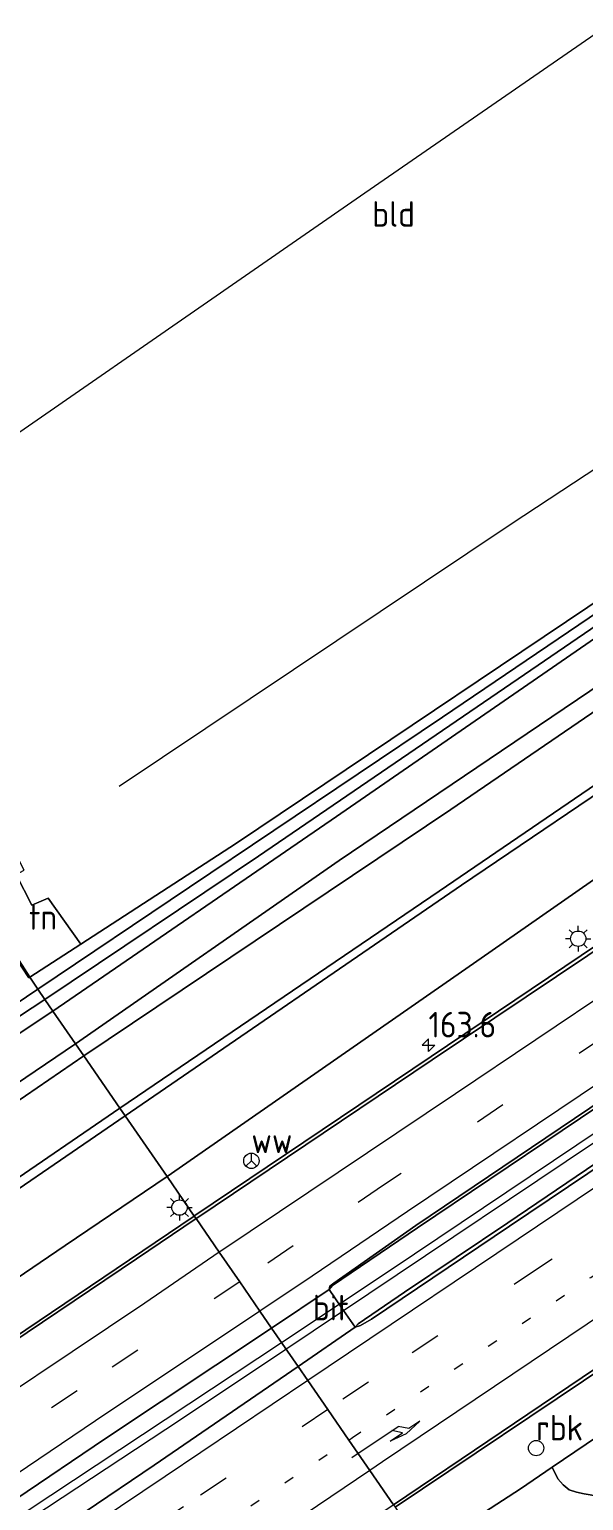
# Model space of a CAD drawing. Extents: x 253736 to 255979, y 477184 to 479215.
# Drawn here: x 254554 to 254608.2, y 477826.7 to 477970.5 of the extents above; entities that cross this region are included whole.
import ezdxf
from ezdxf.enums import TextEntityAlignment as Align

# ---------------------------------------------------------------- set-up
doc = ezdxf.new("R2010")
doc.units = 0
doc.linetypes.add('13strp', pattern=[4, 1, -3])
doc.linetypes.add('39strp', pattern=[12, 3, -9])
for name, color, linetype, lineweight in [('af-bs-doorgang', 8, 'Continuous', 18), ('af-bs-rasterhekwerk', 8, 'hekwerk', 18), ('as-bs-kilometr', 8, 'Continuous', 18), ('bp-b5-bomenstruiken', 8, 'Continuous', 18), ('bp-b5-grasland', 8, 'Continuous', 18), ('bw-bs-rona', 8, 'Continuous', 18), ('gr-bs-geleiderail', 8, 'geleiderail', 18), ('gw-bs-insteekwatergang', 8, 'Continuous', 18), ('gw-bs-kruinlijn', 8, 'Continuous', 18), ('gw-bs-teenlijn', 8, 'Continuous', 18), ('mk-bs-13streep 0.45', 8, '13strp', 18), ('mk-bs-39streep 0.15', 8, '39strp', 18), ('mk-bs-pijlre750', 8, 'Continuous', 18), ('mk-bs-streep 0.15', 8, 'Continuous', 18), ('og-b5-grond_ingericht', 8, 'Continuous', 18), ('og-b5-water', 8, 'Continuous', 18), ('og-bs-hoogtelijn', 8, 'Continuous', 18), ('og-bs-hulpgeometrie', 8, 'Continuous', 18), ('og-bs-inrichtingselement', 8, 'Continuous', 18), ('og-bs-terreinafscheiding', 8, 'Continuous', 18), ('vh-b5-verh_soort', 8, 'Continuous', 18), ('wh-bs-waterlijn', 8, 'Continuous', 18), ('wm-bs-lichtmast', 8, 'Continuous', 18)]:
    doc.layers.add(name, color=color, linetype=linetype, lineweight=lineweight)
doc.styles.add('rtw_iso', font='isocp.shx')
doc.linetypes.add('geleiderail', pattern='A,2,-1,[175,RTW.shx,S=0.5,R=0,X=0,Y=0],-1', length=4)
doc.linetypes.add('hekwerk', pattern='A,7,-1.5,[1,RTW.shx,S=0.75,R=0,X=0,Y=0],-1.5', length=10)

# ---------------------------------------------------------------- blocks, each defined once
blk = doc.blocks.new('wegwijzer')
for q in [(-0.53, -0.53), (0, 0.75), (0.53, -0.53)]:
    blk.add_line((0, 0), q)
blk.add_circle((0, 0), 0.75)
blk = doc.blocks.new('dtbattr')
at = {"style": 'rtw_iso'}
blk.add_attdef('TAG', (0.59, 0.87), '', height=2.5, dxfattribs=at)
blk = doc.blocks.new('dtbattr-r')
at = {"style": 'rtw_iso'}
blk.add_attdef('TAG', text='', height=2.5, dxfattribs=at).set_placement((0, 0), align=Align.MIDDLE_CENTER)
blk = doc.blocks.new('RW1 Buren totaal_ACAD_1_FMEBLOCK76')
at = {"layer": 'og-b5-grond_ingericht'}
for points in [[(-5.55, 40.06, 23.86), (-0.29, 32.62, 23.85), (-3.02, 30.88, 23.85), (-7.19, 37.39, 23.85), (-13.69, 33.29, 23.85), (-5.52, 20.59, 23.85), (3.58, 26.26, 23.85), (11.42, 15.96, 23.72), (13.92, 17.22, 23.69), (23.88, 5.54, 23.57), (28.77, -1.96, 23.64), (6.65, -13.36, 23.64), (12.29, -24.24, 23.64), (34.42, -12.82, 23.64), (34.77, -13.49, 23.45), (30.93, -15.5, 23.51), (36.13, -23.53, 23.51), (36.03, -23.6, 23.52), (34.21, -20.87, 23.52), (25.05, -27.17, 23.52), (26.86, -29.81, 23.52), (13.33, -38.66, 23.43), (12.41, -39.28, 23.42), (12.06, -38.75, 23.48), (-16.32, -57.96, 23.41), (-18.38, -58.84, 23.41), (-24.49, -49.47, 23.55), (-6.94, -37.09, 23.62), (-5.7, -30.38, 23.62), (-4.48, -29.4, 23.69), (-1.23, -24.46, 23.83), (-1.98, -23.01, 23.76), (-8.21, -10.93, 23.84), (-14.85, 2.66, 23.92), (-21.21, 16.16, 23.95), (-24.94, 24.05, 23.95), (-36.13, 49.09, 23.85), (-35.74, 49.54, 23.82), (-34.93, 49.81, 23.81), (-19.22, 58.84, 23.84)], [(1.04, -6.63, 24.04), (7.62, 0.94, 24.04), (-0.67, 7.74, 24.04), (-6.98, 0.18, 24.04)], [(3.5, -10.66, 23.96), (-1.53, -6.39, 23.96), (-5.73, -11.33, 23.96), (-0.76, -15.65, 23.96)]]:
    blk.add_polyline3d(points, close=True, dxfattribs=at)
blk = doc.blocks.new('pijlr')
for p, q in [((0, 0, 0.1), (5.45, 0, 0.1)), ((5.45, -0.75, 0.1), (4.7, 0, 0.1)), ((6.2, -0.75, 0.1), (5.45, 0, 0.1)), ((4, -0.75, 0.1), (5.45, -0.75, 0.1)), ((5.7, -1.05, 0.1), (4, -0.75, 0.1)), ((7.5, -0.75, 0.1), (5.7, -1.05, 0.1)), ((7.5, -0.75, 0.1), (6.2, -0.75, 0.1))]:
    blk.add_line(p, q)
blk = doc.blocks.new('dtb')
blk.add_circle((0, 0), 0.75)
blk = doc.blocks.new('lantaarnpaal')
for p, q in [((-0.75, 0), (-1.25, 0)), ((-0.88, 0.88), (-0.53, 0.53)), ((0, 0.75), (0, 1.25)), ((0.53, 0.53), (0.88, 0.88)), ((0.75, 0), (1.25, 0)), ((-0.53, -0.53), (-0.88, -0.88)), ((0, -0.75), (0, -1.25)), ((0.53, -0.53), (0.88, -0.88))]:
    blk.add_line(p, q)
blk.add_circle((0, 0), 0.75)
blk = doc.blocks.new('hecto')
for p, q in [((0, 0.625), (-0.625, 0)), ((0, -0.625), (0, 0.625)), ((-0.625, 0), (0.625, 0)), ((0.625, 0), (0, -0.625))]:
    blk.add_line(p, q)
blk = doc.blocks.new('Deel_d28hz')
at = {"layer": 'af-bs-doorgang'}
blk.add_polyline3d([(254602.064, 477827.824, 23.377), (254598.535, 477825.528, 23.38)], dxfattribs=at)
at = {"layer": 'af-bs-rasterhekwerk'}
blk.add_polyline3d([(254602.064, 477827.824, 23.377), (254605.172, 477829.928, 23.371), (254627.162, 477844.783, 23.416), (254637.696, 477851.623, 23.434), (254651.53, 477860.251, 23.437), (254668.346, 477870.675, 23.446), (254695.803, 477887.9, 23.449), (254724.016, 477905.697, 23.494), (254737.478, 477913.885, 23.557), (254739.905, 477915.361, 23.554), (254754.52, 477924.24, 23.59), (254767.126, 477931.169, 23.542), (254780.054, 477937.14, 23.515), (254789.402, 477940.641, 23.452), (254802.21, 477944.741, 23.44), (254814.911, 477947.821, 23.398), (254822.645, 477949.277, 23.347), (254827.607, 477941.922, 23.615)], dxfattribs=at)
at = {"layer": 'bp-b5-bomenstruiken'}
for points in [[(254755.861, 477984.978, 24.272), (254730.821, 477968.255, 24.242), (254706.595, 477952.021, 24.211), (254683.401, 477936.523, 24.176), (254672.975, 477929.433, 23.722), (254635.935, 477905.967, 23.632), (254598.195, 477879.697, 23.503), (254567.461, 477858.338, 23.451), (254563.357, 477864.281, 27.888), (254596.297, 477886.832, 27.793), (254633.147, 477911.725, 27.808), (254668.756, 477935.081, 27.913), (254716.651, 477965.949, 27.973), (254743.835, 477983.96, 27.841)], [(254720.885, 477970.603, 27.763), (254687.822, 477948.645, 27.835), (254659.858, 477930.289, 27.781), (254626.972, 477908.65, 27.844), (254594.089, 477886.262, 27.862), (254562.848, 477865.018, 27.81), (254559.294, 477870.165, 24.384), (254595.248, 477894.247, 24.193), (254635.945, 477922.019, 24.22), (254692.124, 477958.156, 24.295), (254733.145, 477984.049, 24.325)], [(254743.835, 477983.96, 27.841), (254716.651, 477965.949, 27.973), (254668.756, 477935.081, 27.913), (254633.147, 477911.725, 27.808), (254596.297, 477886.832, 27.793), (254563.357, 477864.281, 27.888), (254562.848, 477865.018, 27.81), (254594.089, 477886.262, 27.862), (254626.972, 477908.65, 27.844), (254659.858, 477930.289, 27.781), (254687.822, 477948.645, 27.835), (254720.885, 477970.603, 27.763)], [(254736.279, 477895.081, 23.332), (254711.297, 477882.564, 23.293), (254687.39, 477869.664, 23.323), (254659.578, 477854.413, 23.287), (254636.207, 477840.905, 23.245), (254625.645, 477834.628, 23.242), (254610.268, 477827.197, 23.236), (254609.628, 477827.083, 23.236), (254608.286, 477827.329, 23.254), (254607.546, 477827.468, 23.281), (254606.834, 477827.697, 23.305), (254606.235, 477828.188, 23.362), (254605.716, 477828.788, 23.371), (254605.172, 477829.928, 23.371), (254627.162, 477844.783, 23.416), (254637.696, 477851.623, 23.434), (254651.53, 477860.251, 23.437), (254668.346, 477870.675, 23.446), (254695.803, 477887.9, 23.449), (254724.016, 477905.697, 23.494)], [(254528.446, 477849.032, 24.375), (254559.294, 477870.165, 24.384), (254562.848, 477865.018, 27.81), (254527.641, 477840.983, 27.783)]]:
    blk.add_polyline3d(points, dxfattribs=at)
for points in [[(254567.461, 477858.338, 23.451), (254557.482, 477851.608, 23.451), (254527.856, 477831.49, 23.442), (254497.971, 477811.65, 23.535), (254472.118, 477794.437, 23.292), (254445.482, 477778.433, 23.292), (254423.849, 477765.151, 23.313), (254419.391, 477762.237, 23.313), (254415.754, 477760.2, 23.319), (254412.448, 477758.518, 23.271), (254409.125, 477757.389, 23.25), (254407.308, 477757.001, 23.247), (254414.24, 477767.209, 27.465), (254418.193, 477769.23, 27.552), (254427.563, 477774.889, 27.552), (254448.265, 477787.514, 27.579), (254472.313, 477802.457, 27.684), (254496.137, 477817.825, 27.699), (254528.664, 477840.552, 27.906), (254563.357, 477864.281, 27.888)], [(254563.357, 477864.281, 27.888), (254528.664, 477840.552, 27.906), (254496.137, 477817.825, 27.699), (254472.313, 477802.457, 27.684), (254448.265, 477787.514, 27.579), (254427.563, 477774.889, 27.552), (254418.193, 477769.23, 27.552), (254414.24, 477767.209, 27.465), (254413.54, 477766.996, 27.504), (254413.225, 477767.199, 27.507), (254413.346, 477767.523, 27.513), (254414.104, 477767.983, 27.507), (254440.393, 477784.179, 27.504), (254464.457, 477798.937, 27.585), (254482.926, 477810.315, 27.648), (254502.004, 477823.135, 27.657), (254527.641, 477840.983, 27.783), (254562.848, 477865.018, 27.81)]]:
    blk.add_polyline3d(points, close=True, dxfattribs=at)
at = {"layer": 'bp-b5-grasland'}
for points in [[(254811.656, 478015.995, 24.176), (254787.08, 477999.6, 24.125), (254768.385, 477987.075, 24.099), (254744.075, 477970.831, 24.054), (254725.26, 477958.29, 24.055), (254703.418, 477943.798, 24.032), (254674.721, 477924.707, 23.933), (254653.365, 477910.435, 23.909), (254634.381, 477897.669, 23.85), (254614.586, 477884.401, 23.847), (254593.314, 477870.076, 23.795), (254570.189, 477854.53, 23.781), (254570.122, 477854.485, 23.781), (254567.461, 477858.338, 23.451), (254598.195, 477879.697, 23.503), (254635.935, 477905.967, 23.632), (254672.975, 477929.433, 23.722), (254683.401, 477936.523, 24.176), (254706.595, 477952.021, 24.211), (254730.821, 477968.255, 24.242), (254755.861, 477984.978, 24.272), (254779.223, 478000.576, 23.974), (254781.479, 478002.751, 23.968), (254802.772, 478016.894, 23.935)], [(254730.291, 477985.235, 23.146), (254694.238, 477961.537, 23.365), (254654.902, 477936.313, 23.257), (254617.384, 477911.593, 23.347), (254584.31, 477889.247, 23.209), (254558.492, 477871.327, 23.37), (254556.283, 477874.527, 23.325), (254584.04, 477893.562, 23.161), (254622.029, 477919.717, 23.209), (254647.284, 477936.341, 23.158), (254669.138, 477949.893, 23.155), (254691.914, 477964.732, 23.209), (254712.864, 477978.674, 23.212)], [(254620.12, 477920.643, 22.372), (254594.414, 477903.26, 22.318), (254569.643, 477886.652, 22.219), (254554.803, 477876.671, 22.161), (254554.038, 477877.853, 23.514), (254559.007, 477881.072, 23.224), (254574.264, 477890.956, 23.065), (254617.3, 477919.829, 23.158)], [(254712.864, 477978.674, 23.212), (254691.914, 477964.732, 23.209), (254669.138, 477949.893, 23.155), (254647.284, 477936.341, 23.158), (254622.029, 477919.717, 23.209), (254584.04, 477893.562, 23.161), (254556.283, 477874.527, 23.325), (254555.506, 477875.653, 22.164), (254576.405, 477889.688, 22.168), (254602.439, 477907.445, 22.168), (254632.249, 477927.763, 22.231), (254648.959, 477938.402, 22.336), (254667.095, 477949.774, 22.399), (254680.928, 477958.444, 22.42), (254701.828, 477972.425, 22.435)], [(254733.145, 477984.049, 24.325), (254692.124, 477958.156, 24.295), (254635.945, 477922.019, 24.22), (254595.248, 477894.247, 24.193), (254559.294, 477870.165, 24.384), (254558.492, 477871.327, 23.37), (254584.31, 477889.247, 23.209), (254617.384, 477911.593, 23.347), (254654.902, 477936.313, 23.257), (254694.238, 477961.537, 23.365), (254730.291, 477985.235, 23.146)], [(254720.007, 477933.659, 24.338), (254703.437, 477922.667, 24.321), (254683.624, 477909.421, 24.299), (254665.083, 477897.086, 24.27), (254644.585, 477883.386, 24.234), (254621.916, 477868.105, 24.171), (254600.806, 477853.826, 24.135), (254590.708, 477847.046, 24.083), (254586.169, 477843.957, 24.064), (254585.864, 477843.601, 24.148), (254584.513, 477845.562, 24.133), (254583.335, 477847.289, 24.12), (254583.649, 477847.704, 24.045), (254591.991, 477853.331, 24.098), (254613.23, 477867.605, 24.148), (254636.873, 477883.472, 24.176), (254658.975, 477898.32, 24.197), (254684.183, 477915.24, 24.251), (254709.936, 477932.534, 24.289), (254734.042, 477948.552, 24.325)], [(254802.21, 477944.741, 23.44), (254789.402, 477940.641, 23.452), (254780.054, 477937.14, 23.515), (254767.126, 477931.169, 23.542), (254754.52, 477924.24, 23.59), (254739.905, 477915.361, 23.554), (254737.478, 477913.885, 23.557), (254724.016, 477905.697, 23.494), (254695.803, 477887.9, 23.449), (254668.346, 477870.675, 23.446), (254651.53, 477860.251, 23.437), (254637.696, 477851.623, 23.434), (254627.162, 477844.783, 23.416), (254605.172, 477829.928, 23.371), (254602.064, 477827.824, 23.377), (254598.535, 477825.528, 23.38)], [(254589.792, 477826, 23.67), (254610.907, 477840.156, 23.745), (254628.771, 477852.151, 23.724), (254654.965, 477869.684, 23.789), (254675.387, 477882.784, 23.81), (254693.926, 477894.505, 23.84), (254714.625, 477907.169, 23.847), (254732.498, 477917.938, 23.849), (254754.811, 477931.286, 23.875), (254763.157, 477936.33, 23.821), (254770.149, 477940.713, 23.873), (254773.759, 477943.032, 23.86), (254779.152, 477947.079, 23.862), (254779.1, 477947.211, 23.897), (254782.767, 477948.652, 23.895), (254787.912, 477950.516, 23.902), (254788.643, 477950.779, 23.9), (254788.799, 477950.834, 23.896), (254789.332, 477951.026, 23.905), (254789.354, 477951.033, 23.899), (254789.621, 477951.119, 23.895), (254794.715, 477952.748, 23.89), (254801.221, 477954.67, 23.889)], [(254598.535, 477825.528, 23.38), (254602.064, 477827.824, 23.377), (254605.172, 477829.928, 23.371), (254605.716, 477828.788, 23.371), (254606.235, 477828.188, 23.362), (254606.834, 477827.697, 23.305), (254607.546, 477827.468, 23.281), (254608.286, 477827.329, 23.254), (254609.628, 477827.083, 23.236), (254610.268, 477827.197, 23.236), (254625.645, 477834.628, 23.242), (254636.207, 477840.905, 23.245), (254659.578, 477854.413, 23.287), (254687.39, 477869.664, 23.323), (254711.297, 477882.564, 23.293), (254736.279, 477895.081, 23.332), (254760.463, 477907.545, 23.356), (254787.168, 477920.508, 23.287), (254808.423, 477931.949, 23.278)], [(254553.942, 477877.788, 23.523), (254554.038, 477877.853, 23.514), (254554.803, 477876.671, 22.161), (254530.162, 477860.03, 22.194)], [(254543.073, 477867.507, 22.161), (254555.506, 477875.653, 22.164), (254556.283, 477874.527, 23.325), (254536.078, 477861.113, 23.34)], [(254536.078, 477861.113, 23.34), (254556.283, 477874.527, 23.325), (254558.492, 477871.327, 23.37), (254529.194, 477851.504, 23.223)]]:
    blk.add_polyline3d(points, dxfattribs=at)
for points in [[(254559.294, 477870.165, 24.384), (254528.446, 477849.032, 24.375), (254501.613, 477829.925, 24.303), (254499.657, 477830.994, 23.187), (254529.194, 477851.504, 23.223), (254558.492, 477871.327, 23.37)], [(254570.122, 477854.485, 23.781), (254551.101, 477841.666, 23.746), (254530.118, 477827.548, 23.735), (254510.381, 477814.439, 23.666), (254491.089, 477801.6, 23.652), (254471.968, 477788.807, 23.579), (254452.223, 477775.536, 23.556), (254443.049, 477769.432, 23.555), (254439.525, 477767.24, 23.572), (254432.339, 477763.311, 23.52), (254416.518, 477754.488, 23.459), (254400.28, 477745.066, 23.415), (254384.634, 477735.82, 23.39), (254381.923, 477739.756, 23.241), (254384, 477740.951, 23.244), (254404.6, 477752.652, 23.247), (254410.482, 477754.505, 23.244), (254430.572, 477766.745, 23.187), (254453.124, 477781.341, 23.199), (254472.118, 477794.437, 23.292), (254497.971, 477811.65, 23.535), (254527.856, 477831.49, 23.442), (254557.482, 477851.608, 23.451), (254567.461, 477858.338, 23.451)]]:
    blk.add_polyline3d(points, close=True, dxfattribs=at)
at = {"layer": 'gr-bs-geleiderail'}
for points in [[(254887.548, 478048.365, 25.219), (254836.709, 478014.479, 25.204), (254780.114, 477976.81, 25.081), (254735.765, 477947.176, 25.066), (254688.048, 477915.298, 24.958), (254637.084, 477881.188, 24.853), (254589.402, 477849.236, 24.748), (254578.566, 477842.017, 24.751)], [(254578.984, 477841.388, 24.736), (254617.512, 477867.203, 24.766), (254657.46, 477893.966, 24.946), (254698.404, 477921.353, 25.006), (254741.719, 477950.304, 25.087), (254783.827, 477978.401, 25.111), (254825.976, 478006.507, 25.168), (254872.647, 478037.61, 25.207), (254888.005, 478047.827, 25.219)], [(254578.566, 477842.017, 24.751), (254551.558, 477824.146, 24.718), (254512.499, 477798.6, 24.664), (254486.795, 477781.915, 24.574), (254470.164, 477770.818, 24.58), (254449.015, 477756.81, 24.472), (254445.614, 477754.552, 24.499), (254443.51, 477753.031, 24.508), (254441.303, 477751.385, 24.481), (254426.846, 477740.259, 24.493), (254424.745, 477738.618, 24.493), (254422.536, 477737.08, 24.466), (254420.298, 477735.549, 24.436), (254418.215, 477734.215, 24.421), (254370.229, 477706.541, 24.415), (254329.585, 477683.727, 24.319), (254310.796, 477673.516, 24.301), (254268.163, 477651.339, 24.163), (254266.922, 477650.714, 24.163), (254265.825, 477650.065, 24.163), (254260.08, 477646.719, 24.157)], [(254535.318, 477812.58, 24.694), (254568.758, 477834.582, 24.706), (254578.984, 477841.388, 24.736)]]:
    blk.add_polyline3d(points, dxfattribs=at)
at = {"layer": 'gw-bs-insteekwatergang'}
for points in [[(254556.283, 477874.527, 23.325), (254584.04, 477893.562, 23.161), (254622.029, 477919.717, 23.209), (254647.284, 477936.341, 23.158), (254669.138, 477949.893, 23.155), (254691.914, 477964.732, 23.209), (254712.864, 477978.674, 23.212)], [(254712.784, 477981.945, 23.308), (254691.611, 477967.804, 23.317), (254674.191, 477956.284, 23.224), (254673.988, 477956.15, 23.239), (254672.745, 477955.321, 23.104), (254671.585, 477954.546, 23.074), (254667.228, 477952.028, 23.074), (254663.285, 477949.465, 23.179), (254642.834, 477936.984, 23.149), (254617.3, 477919.829, 23.158), (254574.264, 477890.956, 23.065), (254559.007, 477881.072, 23.224), (254554.038, 477877.853, 23.514)], [(254554.038, 477877.853, 23.514), (254553.942, 477877.788, 23.523)], [(254365.932, 477762.976, 22.81), (254391.923, 477780.111, 22.803), (254417.711, 477797.369, 22.875), (254437.08, 477809.613, 22.938), (254463.382, 477826.19, 22.866), (254489.23, 477842.649, 22.701), (254490.649, 477843.496, 22.674), (254491.516, 477843.971, 22.698), (254492.267, 477844.019, 22.716), (254493.127, 477843.607, 22.764), (254493.831, 477842.951, 22.818), (254495.009, 477841.38, 22.854), (254496.718, 477838.983, 22.956), (254497.467, 477838.187, 23.013), (254498.31, 477837.641, 23.034), (254499.874, 477837.574, 23.058), (254500.974, 477837.927, 23.124), (254502.518, 477838.629, 23.271), (254504.117, 477839.692, 23.271), (254516.544, 477848.054, 23.247), (254536.078, 477861.113, 23.34), (254556.283, 477874.527, 23.325)]]:
    blk.add_polyline3d(points, dxfattribs=at)
at = {"layer": 'gw-bs-kruinlijn'}
for points in [[(254562.848, 477865.018, 27.81), (254594.089, 477886.262, 27.862), (254626.972, 477908.65, 27.844), (254659.858, 477930.289, 27.781), (254687.822, 477948.645, 27.835), (254720.885, 477970.603, 27.763)], [(254743.835, 477983.96, 27.841), (254716.651, 477965.949, 27.973), (254668.756, 477935.081, 27.913), (254633.147, 477911.725, 27.808), (254596.297, 477886.832, 27.793), (254563.357, 477864.281, 27.888)], [(254563.357, 477864.281, 27.888), (254528.664, 477840.552, 27.906), (254496.137, 477817.825, 27.699), (254472.313, 477802.457, 27.684), (254448.265, 477787.514, 27.579), (254427.563, 477774.889, 27.552), (254418.193, 477769.23, 27.552), (254414.24, 477767.209, 27.465), (254413.54, 477766.996, 27.504), (254413.225, 477767.199, 27.507), (254413.346, 477767.523, 27.513), (254414.104, 477767.983, 27.507), (254440.393, 477784.179, 27.504), (254464.457, 477798.937, 27.585), (254482.926, 477810.315, 27.648), (254502.004, 477823.135, 27.657), (254527.641, 477840.983, 27.783), (254562.848, 477865.018, 27.81)]]:
    blk.add_polyline3d(points, dxfattribs=at)
at = {"layer": 'gw-bs-teenlijn'}
for points in [[(254558.492, 477871.327, 23.37), (254584.31, 477889.247, 23.209), (254617.384, 477911.593, 23.347), (254654.902, 477936.313, 23.257), (254694.238, 477961.537, 23.365), (254730.291, 477985.235, 23.146), (254758.687, 478003.724, 23.221), (254765.591, 478008.186, 23.227), (254769.221, 478011.562, 23.254), (254774.103, 478016.545, 23.266), (254775.972, 478019.023, 23.314), (254778.402, 478022.436, 23.431), (254780.324, 478025.951, 23.527), (254782.548, 478030.02, 23.533), (254784.787, 478034.607, 23.671), (254786.589, 478038.882, 23.716), (254788.288, 478045.348, 23.842), (254789.382, 478049.749, 23.905), (254789.985, 478053.264, 23.965), (254790.339, 478056.598, 23.926), (254790.764, 478058.845, 23.92), (254791.503, 478060.119, 23.92), (254792.305, 478060.543, 24.076)], [(254558.492, 477871.327, 23.37), (254529.194, 477851.504, 23.223)]]:
    blk.add_polyline3d(points, dxfattribs=at)
at = {"layer": 'mk-bs-13streep 0.45'}
for points in [[(254585.246, 477832.583, 23.969), (254585.611, 477832.828, 23.969), (254608.932, 477848.478, 23.986), (254626.343, 477860.157, 24.016), (254649.553, 477875.681, 24.048), (254665.964, 477886.694, 24.102)], [(254406.101, 477714.064, 24.023), (254418.795, 477722.138, 24.038), (254439.05, 477735.126, 23.988), (254459.908, 477748.778, 23.955), (254482.881, 477763.932, 23.912), (254502.651, 477777.166, 23.877), (254525.727, 477792.631, 23.867), (254543.178, 477804.339, 23.901), (254569.015, 477821.702, 23.965), (254585.246, 477832.583, 23.969)]]:
    blk.add_polyline3d(points, dxfattribs=at)
at = {"layer": 'mk-bs-39streep 0.15'}
for points in [[(254883.58, 478054.626, 24.487), (254861.941, 478040.245, 24.45), (254840.072, 478025.678, 24.442), (254819.16, 478011.696, 24.407), (254797.963, 477997.523, 24.378), (254776.582, 477983.272, 24.334), (254753.288, 477967.702, 24.328), (254731.256, 477953.004, 24.278), (254706.829, 477936.622, 24.236), (254681.377, 477919.613, 24.194), (254655.802, 477902.493, 24.154), (254633.811, 477887.793, 24.114), (254610.283, 477872.038, 24.075), (254588.652, 477857.496, 24.039), (254579.814, 477851.556, 24.02), (254574.567, 477848.047, 24.011)], [(254892.201, 478041.997, 24.488), (254873.109, 478029.261, 24.455), (254852.243, 478015.401, 24.422), (254832.858, 478002.394, 24.397), (254811.588, 477988.273, 24.386), (254790.348, 477974.078, 24.36), (254769.955, 477960.515, 24.338), (254743.066, 477942.513, 24.296), (254723.212, 477929.287, 24.252), (254706.749, 477918.255, 24.247), (254686.742, 477904.965, 24.227), (254668.261, 477892.574, 24.192), (254647.69, 477878.743, 24.14), (254625.089, 477863.642, 24.079), (254603.925, 477849.445, 24.063), (254587.171, 477838.237, 24.058), (254583.19, 477835.56, 24.051)], [(254574.567, 477848.047, 24.011), (254558.652, 477837.402, 23.983), (254540.7, 477825.377, 23.951), (254516.286, 477809.016, 23.903), (254495.732, 477795.25, 23.896), (254473.347, 477780.37, 23.848), (254454.252, 477767.606, 23.83), (254445.699, 477761.922, 23.821), (254430.356, 477751.749, 23.795), (254415.33, 477742.091, 23.795), (254398.076, 477731.188, 23.747)], [(254583.19, 477835.56, 24.051), (254569.053, 477826.056, 24.024), (254547.188, 477811.346, 23.974), (254527.212, 477797.963, 23.941), (254507.219, 477784.519, 23.914), (254487.212, 477771.133, 23.923), (254467.113, 477757.806, 23.94), (254444.45, 477742.94, 23.949), (254424.199, 477729.83, 23.953), (254403.735, 477716.92, 23.948), (254395.841, 477712.028, 23.97)]]:
    blk.add_polyline3d(points, dxfattribs=at)
at = {"layer": 'mk-bs-streep 0.15'}
for points in [[(254881.581, 478057.554, 24.435), (254860.922, 478043.804, 24.407), (254835.441, 478026.795, 24.372), (254809.399, 478009.395, 24.36), (254785.464, 477993.412, 24.313), (254761.074, 477977.156, 24.272), (254736.048, 477960.442, 24.242), (254711.823, 477944.209, 24.211), (254688.624, 477928.707, 24.176), (254664.043, 477912.276, 24.116), (254637.213, 477894.299, 24.082), (254619.284, 477882.282, 24.042), (254595.703, 477866.448, 24.002), (254572.733, 477851.046, 23.965), (254572.572, 477850.936, 23.965)], [(254885.524, 478051.778, 24.563), (254863.562, 478037.158, 24.519), (254842.039, 478022.814, 24.521), (254820.853, 478008.645, 24.487), (254799.7, 477994.559, 24.454), (254778.542, 477980.405, 24.432), (254755.468, 477964.982, 24.397), (254733.043, 477950.06, 24.361), (254708.781, 477933.79, 24.308), (254683.229, 477916.707, 24.27), (254657.678, 477899.638, 24.224), (254635.873, 477885.033, 24.185), (254612.167, 477869.137, 24.157), (254590.994, 477854.914, 24.111), (254581.663, 477848.613, 24.093), (254576.537, 477845.194, 24.086)], [(254890.251, 478044.853, 24.572), (254871.075, 478032.056, 24.528), (254850.195, 478018.181, 24.51), (254830.845, 478005.252, 24.483), (254809.654, 477991.163, 24.473), (254788.326, 477976.91, 24.447), (254767.682, 477963.175, 24.416), (254741.007, 477945.322, 24.382), (254721.144, 477932.066, 24.357), (254704.643, 477921.022, 24.339), (254684.791, 477907.817, 24.309), (254666.184, 477895.366, 24.275), (254645.766, 477881.676, 24.234), (254623.028, 477866.454, 24.189), (254601.845, 477852.228, 24.15), (254585.228, 477841.067, 24.132), (254581.237, 477838.388, 24.125)], [(254788.434, 477951.433, 23.931), (254778.789, 477947.805, 23.924), (254770.739, 477944.321, 23.934), (254761.559, 477939.865, 23.976), (254745.285, 477930.738, 24.053), (254736.726, 477925.643, 24.036), (254716.302, 477913.248, 24.044), (254697.772, 477901.947, 24.02), (254676.14, 477888.722, 24.051), (254665.541, 477881.991, 24.057), (254655.999, 477875.7, 23.996), (254637.668, 477863.373, 23.967), (254625.809, 477855.471, 23.964), (254608.583, 477843.909, 23.952), (254588.543, 477830.446, 23.885), (254587.301, 477829.607, 23.884)], [(254572.572, 477850.936, 23.965), (254565.283, 477845.974, 23.962), (254544.013, 477831.751, 23.923), (254513.158, 477811.045, 23.871), (254489.678, 477795.382, 23.831), (254469.944, 477782.239, 23.8), (254448.423, 477767.83, 23.794)], [(254576.537, 477845.194, 24.086), (254560.458, 477834.469, 24.066), (254542.775, 477822.532, 24.049), (254518.21, 477806.147, 23.991), (254497.642, 477792.356, 23.967), (254475.347, 477777.546, 23.918), (254456.114, 477764.64, 23.917), (254448.905, 477759.867, 23.905), (254432.318, 477748.924, 23.88), (254417.29, 477739.228, 23.887), (254399.936, 477728.274, 23.843)], [(254581.237, 477838.388, 24.125), (254567.257, 477829.005, 24.099), (254545.381, 477814.348, 24.067), (254524.253, 477800.168, 24.029), (254505.267, 477787.386, 23.998), (254485.683, 477774.285, 23.974), (254465.07, 477760.621, 23.948), (254442.826, 477746.044, 23.935), (254422.352, 477732.781, 23.916), (254401.285, 477719.531, 23.899), (254395.348, 477715.875, 23.892)], [(254587.301, 477829.607, 23.884), (254569.538, 477817.608, 23.872), (254547.733, 477802.956, 23.836), (254526.812, 477788.888, 23.783), (254508.743, 477776.722, 23.815), (254486.11, 477761.6, 23.892), (254467.174, 477749.135, 23.992), (254443.451, 477733.644, 24.054), (254425.157, 477721.862, 24.102), (254407.804, 477710.787, 24.092)]]:
    blk.add_polyline3d(points, dxfattribs=at)
at = {"layer": 'og-b5-grond_ingericht'}
blk.add_polyline3d([(254655.732, 477973.404, 23.269), (254670.026, 477957.378, 23.275), (254672.745, 477955.321, 23.104), (254671.585, 477954.546, 23.074), (254667.228, 477952.028, 23.074), (254663.285, 477949.465, 23.179), (254642.834, 477936.984, 23.149), (254617.3, 477919.829, 23.158), (254574.264, 477890.956, 23.065), (254559.007, 477881.072, 23.224), (254555.809, 477885.569, 23.386), (254554.213, 477884.867, 23.431), (254552.677, 477887.895, 23.451), (254553.485, 477888.317, 23.394), (254547.274, 477900.491, 23.517), (254541.79, 477906.923, 23.574), (254531.831, 477918.606, 23.691), (254512.357, 477941.451, 23.86), (254511.245, 477943.155, 23.857), (254509.476, 477956.105, 23.938), (254513.984, 477959.101, 23.755), (254509.337, 477966.317, 23.833), (254510.535, 477967.003, 23.875), (254543.354, 477986.378, 23.788)], dxfattribs=at)
blk.add_polyline3d([(254559.007, 477881.072, 23.224), (254554.038, 477877.853, 23.514), (254548.837, 477885.891, 23.514), (254552.677, 477887.895, 23.451), (254554.213, 477884.867, 23.431), (254555.809, 477885.569, 23.386)], close=True, dxfattribs=at)
at = {"layer": 'og-b5-water'}
for points in [[(254701.828, 477972.425, 22.435), (254680.928, 477958.444, 22.42), (254667.095, 477949.774, 22.399), (254648.959, 477938.402, 22.336), (254632.249, 477927.763, 22.231), (254602.439, 477907.445, 22.168), (254576.405, 477889.688, 22.168), (254555.506, 477875.653, 22.164), (254554.803, 477876.671, 22.161), (254569.643, 477886.652, 22.219), (254594.414, 477903.26, 22.318), (254620.12, 477920.643, 22.372), (254628.483, 477926.466, 22.39), (254634.128, 477930.008, 22.408), (254639.702, 477933.63, 22.408), (254646.782, 477938.107, 22.432), (254659.234, 477945.814, 22.468), (254669.254, 477952.073, 22.507), (254674.625, 477955.466, 22.507), (254682.717, 477960.737, 22.516), (254707.696, 477977.782, 22.558)], [(254530.162, 477860.03, 22.194), (254554.803, 477876.671, 22.161), (254555.506, 477875.653, 22.164), (254543.073, 477867.507, 22.161)]]:
    blk.add_polyline3d(points, dxfattribs=at)
at = {"layer": 'og-bs-hoogtelijn'}
blk.add_polyline3d([(254562.785, 477896.505, 23.236), (254601.147, 477922.172, 23.296), (254653.963, 477956.891, 23.155), (254629.599, 477984.038, 23.257), (254586.402, 477954.2, 23.449), (254538.022, 477920.782, 23.512), (254519.286, 477957.442, 23.77), (254567.48, 477987.559, 23.776), (254610.216, 478007.628, 23.392)], dxfattribs=at)
at = {"layer": 'og-bs-hulpgeometrie'}
for points in [[(254567.461, 477858.338, 23.451), (254563.357, 477864.281, 27.888), (254562.848, 477865.018, 27.81), (254559.294, 477870.165, 24.384), (254558.492, 477871.327, 23.37), (254556.283, 477874.527, 23.325), (254555.506, 477875.653, 22.164), (254554.803, 477876.671, 22.161), (254554.038, 477877.853, 23.514), (254548.837, 477885.891, 23.514), (254552.677, 477887.895, 23.451), (254553.485, 477888.317, 23.394), (254547.274, 477900.491, 23.517), (254541.79, 477906.923, 23.574), (254531.831, 477918.606, 23.691), (254512.357, 477941.451, 23.86), (254498.691, 477960.225, 23.843), (254496.603, 477963.125, 23.877), (254476.62, 477990.886, 23.637), (254466.812, 478004.512, 23.628), (254459.773, 478014.291, 23.617)], [(254567.461, 477858.338, 23.451), (254570.122, 477854.485, 23.781), (254570.298, 477854.229, 23.853), (254572.572, 477850.936, 23.965), (254574.567, 477848.047, 24.011), (254576.537, 477845.194, 24.086), (254577.685, 477843.532, 24.113), (254580.279, 477839.776, 24.138), (254581.237, 477838.388, 24.125), (254583.19, 477835.56, 24.051), (254585.246, 477832.583, 23.969), (254587.301, 477829.607, 23.884), (254589.628, 477826.237, 23.73), (254589.792, 477826, 23.67), (254592.832, 477821.597, 23.401)]]:
    blk.add_polyline3d(points, dxfattribs=at)
at = {"layer": 'og-bs-terreinafscheiding'}
for points in [[(254799.325, 478063.554, 24.004), (254797.066, 478063.23, 24.007), (254794.65, 478062.426, 23.989), (254792.796, 478061.093, 23.938), (254792.305, 478060.543, 24.076), (254792.548, 478059.323, 24.505), (254792.846, 478057.832, 24.895), (254792.593, 478054.173, 25.021), (254790.797, 478048.576, 24.91), (254788.242, 478040.269, 24.772), (254786.68, 478034.556, 24.772), (254784.223, 478028.728, 24.772), (254781.464, 478023.654, 24.772), (254778.135, 478018.306, 24.772), (254773.836, 478012.675, 24.772), (254769.964, 478009.042, 24.772), (254762.861, 478003.875, 24.772), (254733.145, 477984.049, 24.325), (254692.124, 477958.156, 24.295), (254635.945, 477922.019, 24.22), (254595.248, 477894.247, 24.193), (254559.294, 477870.165, 24.384)], [(254570.122, 477854.485, 23.781), (254570.189, 477854.53, 23.781), (254593.314, 477870.076, 23.795), (254614.586, 477884.401, 23.847), (254634.381, 477897.669, 23.85), (254653.365, 477910.435, 23.909), (254674.721, 477924.707, 23.933), (254703.418, 477943.798, 24.032), (254725.26, 477958.29, 24.055), (254744.075, 477970.831, 24.054), (254768.385, 477987.075, 24.099), (254787.08, 477999.6, 24.125), (254811.656, 478015.995, 24.176), (254833.199, 478030.335, 24.22), (254854.823, 478044.756, 24.222), (254872.825, 478056.751, 24.246), (254879.214, 478061.021, 24.25)], [(254879.35, 478060.822, 24.307), (254872.985, 478056.573, 24.302), (254855.044, 478044.56, 24.284), (254833.316, 478030.111, 24.272), (254811.797, 478015.779, 24.235), (254787.297, 477999.338, 24.189), (254768.404, 477986.79, 24.15), (254744.197, 477970.593, 24.124), (254725.396, 477958.045, 24.123), (254703.601, 477943.501, 24.088), (254674.92, 477924.358, 24.014), (254653.538, 477910.019, 23.979), (254634.611, 477897.339, 23.938), (254614.802, 477884.079, 23.943), (254593.401, 477869.746, 23.881), (254570.367, 477854.276, 23.854), (254570.298, 477854.229, 23.853)], [(254577.685, 477843.532, 24.113), (254583.335, 477847.289, 24.12), (254583.401, 477847.626, 24.122), (254583.776, 477847.93, 24.12), (254591.824, 477853.548, 24.14), (254613.071, 477867.866, 24.189), (254636.715, 477883.7, 24.225), (254658.838, 477898.51, 24.252), (254684.039, 477915.452, 24.288), (254709.824, 477932.7, 24.339), (254733.949, 477948.736, 24.385), (254756.37, 477963.741, 24.427), (254779.417, 477979.143, 24.468), (254800.671, 477993.278, 24.484), (254821.884, 478007.442, 24.508), (254843.238, 478021.679, 24.545), (254864.412, 478035.803, 24.536), (254886.42, 478050.466, 24.59)], [(254583.335, 477847.289, 24.12), (254583.649, 477847.704, 24.045), (254591.991, 477853.331, 24.098), (254613.23, 477867.605, 24.148), (254636.873, 477883.472, 24.176), (254658.975, 477898.32, 24.197), (254684.183, 477915.24, 24.251), (254709.936, 477932.534, 24.289), (254734.042, 477948.552, 24.325), (254756.442, 477963.491, 24.349), (254779.523, 477978.88, 24.389), (254800.761, 477993.039, 24.412), (254821.951, 478007.193, 24.432), (254843.356, 478021.485, 24.477), (254864.52, 478035.611, 24.496), (254886.555, 478050.268, 24.542)], [(254580.279, 477839.776, 24.138), (254585.864, 477843.601, 24.148), (254586.394, 477843.795, 24.143), (254587.458, 477844.408, 24.127), (254600.994, 477853.5, 24.161), (254622.203, 477867.739, 24.215), (254644.862, 477882.951, 24.259), (254665.356, 477896.713, 24.304), (254683.869, 477909.064, 24.334), (254703.658, 477922.281, 24.364), (254720.238, 477933.358, 24.378), (254740.134, 477946.67, 24.417), (254766.703, 477964.399, 24.452), (254787.342, 477978.155, 24.473), (254808.713, 477992.404, 24.512), (254829.925, 478006.579, 24.528), (254849.132, 478019.36, 24.545), (254870.121, 478033.301, 24.564), (254889.358, 478046.162, 24.602)], [(254585.864, 477843.601, 24.148), (254586.169, 477843.957, 24.064), (254590.708, 477847.046, 24.083), (254600.806, 477853.826, 24.135), (254621.916, 477868.105, 24.171), (254644.585, 477883.386, 24.234), (254665.083, 477897.086, 24.27), (254683.624, 477909.421, 24.299), (254703.437, 477922.667, 24.321), (254720.007, 477933.659, 24.338), (254739.967, 477946.923, 24.364), (254766.478, 477964.668, 24.399), (254787.137, 477978.453, 24.426), (254808.473, 477992.648, 24.458), (254829.758, 478006.795, 24.464), (254849.019, 478019.673, 24.491), (254869.929, 478033.606, 24.538), (254889.166, 478046.442, 24.568)], [(254589.628, 477826.237, 23.73), (254610.697, 477840.445, 23.795), (254628.61, 477852.401, 23.787), (254654.576, 477869.809, 23.87), (254675.002, 477883.139, 23.876), (254693.852, 477894.787, 23.873), (254714.512, 477907.426, 23.892), (254732.34, 477918.276, 23.9), (254754.694, 477931.58, 23.929), (254763.006, 477936.529, 23.837), (254770.177, 477940.92, 23.953), (254773.679, 477943.194, 23.904), (254779.1, 477947.211, 23.897)], [(254589.792, 477826, 23.67), (254610.907, 477840.156, 23.745), (254628.771, 477852.151, 23.724), (254654.965, 477869.684, 23.789), (254675.387, 477882.784, 23.81), (254693.926, 477894.505, 23.84), (254714.625, 477907.169, 23.847), (254732.498, 477917.938, 23.849), (254754.811, 477931.286, 23.875), (254763.157, 477936.33, 23.821), (254770.149, 477940.713, 23.873), (254773.759, 477943.032, 23.86), (254779.152, 477947.079, 23.862), (254779.1, 477947.211, 23.897)], [(254827.607, 477941.922, 23.615), (254823.509, 477939.321, 23.272), (254808.423, 477931.949, 23.278), (254787.168, 477920.508, 23.287), (254760.463, 477907.545, 23.356), (254736.279, 477895.081, 23.332), (254711.297, 477882.564, 23.293), (254687.39, 477869.664, 23.323), (254659.578, 477854.413, 23.287), (254636.207, 477840.905, 23.245), (254625.645, 477834.628, 23.242), (254610.268, 477827.197, 23.236), (254609.628, 477827.083, 23.236), (254608.286, 477827.329, 23.254), (254607.546, 477827.468, 23.281), (254606.834, 477827.697, 23.305), (254606.235, 477828.188, 23.362), (254605.716, 477828.788, 23.371), (254605.172, 477829.928, 23.371)], [(254567.461, 477858.338, 23.451), (254598.195, 477879.697, 23.503), (254635.935, 477905.967, 23.632), (254672.975, 477929.433, 23.722)], [(254552.677, 477887.895, 23.451), (254554.213, 477884.867, 23.431), (254555.809, 477885.569, 23.386), (254559.007, 477881.072, 23.224)], [(254370.419, 477756.461, 22.812), (254391.69, 477770.145, 22.806), (254417.905, 477786.854, 22.923), (254444.267, 477803.821, 22.947), (254471.94, 477822.119, 23.058), (254483.584, 477829.537, 23.148), (254485.606, 477830.593, 23.073), (254487.515, 477831.415, 23.097), (254490.294, 477831.863, 23.133), (254493.176, 477832.075, 23.154), (254495.723, 477831.981, 23.151), (254499.657, 477830.994, 23.187), (254501.613, 477829.925, 24.303), (254528.446, 477849.032, 24.375), (254559.294, 477870.165, 24.384)], [(254472.118, 477794.437, 23.292), (254497.971, 477811.65, 23.535), (254527.856, 477831.49, 23.442), (254557.482, 477851.608, 23.451), (254567.461, 477858.338, 23.451)], [(254570.298, 477854.229, 23.853), (254564.475, 477850.293, 23.798), (254549.127, 477839.985, 23.757), (254533.368, 477829.375, 23.733), (254518.476, 477819.518, 23.71), (254501.488, 477808.099, 23.672), (254486.627, 477798.22, 23.654), (254470.667, 477787.501, 23.612), (254453.118, 477775.883, 23.606), (254443.761, 477769.694, 23.566), (254439.287, 477766.911, 23.588), (254434.175, 477764.035, 23.541), (254416.702, 477754.304, 23.511), (254400.17, 477744.952, 23.433), (254383.477, 477735.047, 23.387)], [(254384.634, 477735.82, 23.39), (254400.28, 477745.066, 23.415), (254416.518, 477754.488, 23.459), (254432.339, 477763.311, 23.52), (254439.525, 477767.24, 23.572), (254443.049, 477769.432, 23.555), (254452.223, 477775.536, 23.556), (254471.968, 477788.807, 23.579), (254491.089, 477801.6, 23.652), (254510.381, 477814.439, 23.666), (254530.118, 477827.548, 23.735), (254551.101, 477841.666, 23.746), (254570.122, 477854.485, 23.781)], [(254585.864, 477843.601, 24.148), (254584.513, 477845.562, 24.133), (254583.335, 477847.289, 24.12)], [(254400.931, 477726.768, 23.831), (254418.124, 477737.594, 23.86), (254433.409, 477747.345, 23.872), (254450.106, 477758.378, 23.89), (254456.921, 477762.952, 23.86), (254468.643, 477770.693, 23.917), (254471.3, 477772.483, 23.946), (254476.455, 477775.804, 23.948), (254498.747, 477790.663, 23.984), (254519.299, 477804.451, 24.027), (254543.841, 477820.874, 24.075), (254561.434, 477832.723, 24.094), (254577.685, 477843.532, 24.113)], [(254396.881, 477718.733, 23.798), (254409.44, 477726.648, 23.88), (254419.17, 477732.686, 23.884), (254430.606, 477740.102, 23.895), (254437.975, 477744.903, 23.889), (254444.837, 477749.347, 23.888), (254471.026, 477766.45, 23.962), (254471.473, 477766.78, 23.956), (254485.551, 477776.07, 23.99), (254504.559, 477788.682, 24.012), (254524.309, 477801.993, 24.053), (254545.905, 477816.428, 24.096), (254566.181, 477830.123, 24.112), (254580.279, 477839.776, 24.138)]]:
    blk.add_polyline3d(points, dxfattribs=at)
at = {"layer": 'vh-b5-verh_soort'}
for points in [[(254744.197, 477970.593, 24.124), (254725.396, 477958.045, 24.123), (254703.601, 477943.501, 24.088), (254674.92, 477924.358, 24.014), (254653.538, 477910.019, 23.979), (254634.611, 477897.339, 23.938), (254614.802, 477884.079, 23.943), (254593.401, 477869.746, 23.881), (254570.367, 477854.276, 23.854), (254570.298, 477854.229, 23.853), (254570.122, 477854.485, 23.781), (254570.189, 477854.53, 23.781), (254593.314, 477870.076, 23.795), (254614.586, 477884.401, 23.847), (254634.381, 477897.669, 23.85), (254653.365, 477910.435, 23.909), (254674.721, 477924.707, 23.933), (254703.418, 477943.798, 24.032), (254725.26, 477958.29, 24.055), (254744.075, 477970.831, 24.054)], [(254733.949, 477948.736, 24.385), (254709.824, 477932.7, 24.339), (254684.039, 477915.452, 24.288), (254658.838, 477898.51, 24.252), (254636.715, 477883.7, 24.225), (254613.071, 477867.866, 24.189), (254591.824, 477853.548, 24.14), (254583.776, 477847.93, 24.12), (254583.401, 477847.626, 24.122), (254583.335, 477847.289, 24.12), (254577.685, 477843.532, 24.113), (254576.537, 477845.194, 24.086), (254574.567, 477848.047, 24.011), (254572.572, 477850.936, 23.965), (254570.298, 477854.229, 23.853), (254570.367, 477854.276, 23.854), (254593.401, 477869.746, 23.881), (254614.802, 477884.079, 23.943), (254634.611, 477897.339, 23.938), (254653.538, 477910.019, 23.979), (254674.92, 477924.358, 24.014), (254703.601, 477943.501, 24.088), (254725.396, 477958.045, 24.123)], [(254800.761, 477993.039, 24.412), (254779.523, 477978.88, 24.389), (254756.442, 477963.491, 24.349), (254734.042, 477948.552, 24.325), (254709.936, 477932.534, 24.289), (254684.183, 477915.24, 24.251), (254658.975, 477898.32, 24.197), (254636.873, 477883.472, 24.176), (254613.23, 477867.605, 24.148), (254591.991, 477853.331, 24.098), (254583.649, 477847.704, 24.045), (254583.335, 477847.289, 24.12), (254583.401, 477847.626, 24.122), (254583.776, 477847.93, 24.12), (254591.824, 477853.548, 24.14), (254613.071, 477867.866, 24.189), (254636.715, 477883.7, 24.225), (254658.838, 477898.51, 24.252), (254684.039, 477915.452, 24.288), (254709.824, 477932.7, 24.339), (254733.949, 477948.736, 24.385), (254756.37, 477963.741, 24.427), (254779.417, 477979.143, 24.468), (254800.671, 477993.278, 24.484)], [(254714.512, 477907.426, 23.892), (254693.852, 477894.787, 23.873), (254675.002, 477883.139, 23.876), (254654.576, 477869.809, 23.87), (254628.61, 477852.401, 23.787), (254610.697, 477840.445, 23.795), (254589.628, 477826.237, 23.73), (254587.301, 477829.607, 23.884), (254585.246, 477832.583, 23.969), (254583.19, 477835.56, 24.051), (254581.237, 477838.388, 24.125), (254580.279, 477839.776, 24.138), (254585.864, 477843.601, 24.148), (254586.394, 477843.795, 24.143), (254587.458, 477844.408, 24.127), (254600.994, 477853.5, 24.161), (254622.203, 477867.739, 24.215), (254644.862, 477882.951, 24.259), (254665.356, 477896.713, 24.304), (254683.869, 477909.064, 24.334), (254703.658, 477922.281, 24.364), (254720.238, 477933.358, 24.378)], [(254720.238, 477933.358, 24.378), (254703.658, 477922.281, 24.364), (254683.869, 477909.064, 24.334), (254665.356, 477896.713, 24.304), (254644.862, 477882.951, 24.259), (254622.203, 477867.739, 24.215), (254600.994, 477853.5, 24.161), (254587.458, 477844.408, 24.127), (254586.394, 477843.795, 24.143), (254585.864, 477843.601, 24.148), (254586.169, 477843.957, 24.064), (254590.708, 477847.046, 24.083), (254600.806, 477853.826, 24.135), (254621.916, 477868.105, 24.171), (254644.585, 477883.386, 24.234), (254665.083, 477897.086, 24.27), (254683.624, 477909.421, 24.299), (254703.437, 477922.667, 24.321), (254720.007, 477933.659, 24.338)], [(254589.628, 477826.237, 23.73), (254610.697, 477840.445, 23.795), (254628.61, 477852.401, 23.787), (254654.576, 477869.809, 23.87), (254675.002, 477883.139, 23.876), (254693.852, 477894.787, 23.873), (254714.512, 477907.426, 23.892)], [(254714.625, 477907.169, 23.847), (254693.926, 477894.505, 23.84), (254675.387, 477882.784, 23.81), (254654.965, 477869.684, 23.789), (254628.771, 477852.151, 23.724), (254610.907, 477840.156, 23.745), (254589.792, 477826, 23.67)], [(254551.101, 477841.666, 23.746), (254570.122, 477854.485, 23.781), (254570.298, 477854.229, 23.853), (254564.475, 477850.293, 23.798), (254549.127, 477839.985, 23.757)], [(254549.127, 477839.985, 23.757), (254564.475, 477850.293, 23.798), (254570.298, 477854.229, 23.853), (254572.572, 477850.936, 23.965), (254574.567, 477848.047, 24.011), (254576.537, 477845.194, 24.086), (254577.685, 477843.532, 24.113), (254561.434, 477832.723, 24.094), (254543.841, 477820.874, 24.075)], [(254545.905, 477816.428, 24.096), (254566.181, 477830.123, 24.112), (254580.279, 477839.776, 24.138), (254581.237, 477838.388, 24.125), (254583.19, 477835.56, 24.051), (254585.246, 477832.583, 23.969), (254587.301, 477829.607, 23.884), (254589.628, 477826.237, 23.73), (254589.455, 477826.12, 23.729), (254571.779, 477814.342, 23.788), (254566.638, 477810.787, 23.749), (254551.782, 477800.809, 23.692)]]:
    blk.add_polyline3d(points, dxfattribs=at)
for points in [[(254585.864, 477843.601, 24.148), (254580.279, 477839.776, 24.138), (254577.685, 477843.532, 24.113), (254583.335, 477847.289, 24.12), (254584.513, 477845.562, 24.133)], [(254580.279, 477839.776, 24.138), (254566.181, 477830.123, 24.112), (254545.905, 477816.428, 24.096), (254524.309, 477801.993, 24.053), (254504.559, 477788.682, 24.012), (254485.551, 477776.07, 23.99), (254471.473, 477766.78, 23.956), (254468.643, 477770.693, 23.917), (254471.3, 477772.483, 23.946), (254476.455, 477775.804, 23.948), (254498.747, 477790.663, 23.984), (254519.299, 477804.451, 24.027), (254543.841, 477820.874, 24.075), (254561.434, 477832.723, 24.094), (254577.685, 477843.532, 24.113)]]:
    blk.add_polyline3d(points, close=True, dxfattribs=at)
at = {"layer": 'wh-bs-waterlijn'}
for points in [[(254555.506, 477875.653, 22.164), (254576.405, 477889.688, 22.168), (254602.439, 477907.445, 22.168), (254632.249, 477927.763, 22.231), (254648.959, 477938.402, 22.336), (254667.095, 477949.774, 22.399), (254680.928, 477958.444, 22.42), (254701.828, 477972.425, 22.435)], [(254707.696, 477977.782, 22.558), (254682.717, 477960.737, 22.516), (254674.625, 477955.466, 22.507), (254669.254, 477952.073, 22.507), (254659.234, 477945.814, 22.468), (254646.782, 477938.107, 22.432), (254639.702, 477933.63, 22.408), (254634.128, 477930.008, 22.408), (254628.483, 477926.466, 22.39), (254620.12, 477920.643, 22.372), (254594.414, 477903.26, 22.318), (254569.643, 477886.652, 22.219), (254554.803, 477876.671, 22.161)], [(254554.803, 477876.671, 22.161), (254530.162, 477860.03, 22.194), (254501.442, 477840.649, 22.194), (254500.405, 477840.082, 22.194), (254499.851, 477839.856, 22.197), (254499.107, 477839.876, 22.2), (254498.566, 477840.196, 22.197), (254498.056, 477840.767, 22.197), (254495.221, 477844.731, 22.191), (254494.609, 477845.297, 22.173), (254493.744, 477845.815, 22.173), (254492.818, 477846.225, 22.167), (254491.811, 477846.159, 22.164), (254489.686, 477844.974, 22.164), (254450.699, 477820.603, 22.08), (254427.037, 477805.786, 21.984), (254409.333, 477794.172, 21.969), (254384.737, 477777.778, 21.948), (254364.778, 477764.652, 21.91)], [(254365.318, 477763.869, 21.829), (254372.831, 477768.756, 21.84), (254404.307, 477789.789, 21.93), (254416.757, 477798.017, 21.939), (254424.066, 477802.817, 21.939), (254438.048, 477811.506, 21.939), (254464.785, 477828.17, 22.05), (254486.859, 477842.112, 22.083), (254491.343, 477844.77, 22.158), (254491.978, 477845.085, 22.158), (254492.592, 477845.271, 22.161), (254493.299, 477845.062, 22.149), (254493.952, 477844.439, 22.119), (254495.188, 477843.036, 22.101), (254497.118, 477840.096, 22.197), (254497.638, 477839.358, 22.176), (254498.186, 477838.762, 22.173), (254499.114, 477838.395, 22.167), (254500.262, 477838.623, 22.164), (254501.59, 477839.349, 22.164), (254515.28, 477848.746, 22.125), (254543.073, 477867.507, 22.161), (254555.506, 477875.653, 22.164)]]:
    blk.add_polyline3d(points, dxfattribs=at)
at = {"layer": 'as-bs-kilometr'}
ref = blk.add_blockref('dtbattr', (254593.051, 477871.2, 23.726), dxfattribs=at)
ref.add_attrib('TAG', '163.6', dxfattribs={"layer": '0', "height": 2.5, "style": 'rtw_iso'}).set_placement((254593.051, 477871.2, 23.726), align=Align.BOTTOM_LEFT)
blk.add_blockref('hecto', (254593.051, 477871.2, 23.726), dxfattribs=at)
at = {"layer": 'bw-bs-rona'}
ref = blk.add_blockref('dtbattr', (254575.71, 477859.882, 23.722), dxfattribs=at)
ref.add_attrib('TAG', 'ww', dxfattribs={"layer": '0', "height": 2.5, "style": 'rtw_iso'}).set_placement((254575.71, 477859.882, 23.722), align=Align.BOTTOM_LEFT)
blk.add_blockref('wegwijzer', (254575.71, 477859.882, 23.722), dxfattribs=at)
at = {"layer": 'mk-bs-pijlre750', "rotation": 33.9}
blk.add_blockref('pijlr', (254585.563, 477830.875, 23.937), dxfattribs=at)
at = {"layer": 'og-b5-grond_ingericht'}
blk.add_blockref('RW1 Buren totaal_ACAD_1_FMEBLOCK76', (254517.9075, 477901.3875), dxfattribs=at)
ref = blk.add_blockref('dtbattr-r', (254587.539062, 477950.46875, 23.440444), dxfattribs=at)
ref.add_attrib('TAG', 'bld', dxfattribs={"layer": '0', "height": 2.5, "style": 'rtw_iso'}).set_placement((254587.539062, 477950.46875, 23.440444), align=Align.BOTTOM_LEFT)
ref = blk.add_blockref('dtbattr-r', (254553.921875, 477881.734375, 23.392), dxfattribs=at)
ref.add_attrib('TAG', 'tn', dxfattribs={"layer": '0', "height": 2.5, "style": 'rtw_iso'}).set_placement((254553.921875, 477881.734375, 23.392), align=Align.BOTTOM_LEFT)
at = {"layer": 'og-bs-inrichtingselement'}
ref = blk.add_blockref('dtbattr', (254603.586, 477831.79, 23.461), dxfattribs=at)
ref.add_attrib('TAG', 'rbk', dxfattribs={"layer": '0', "height": 2.5, "style": 'rtw_iso'}).set_placement((254603.586, 477831.79, 23.461), align=Align.BOTTOM_LEFT)
blk.add_blockref('dtb', (254603.586, 477831.79, 23.461), dxfattribs=at)
at = {"layer": 'vh-b5-verh_soort'}
ref = blk.add_blockref('dtbattr-r', (254581.726562, 477843.53125, 24.133333), dxfattribs=at)
ref.add_attrib('TAG', 'bit', dxfattribs={"layer": '0', "height": 2.5, "style": 'rtw_iso'}).set_placement((254581.726562, 477843.53125, 24.133333), align=Align.BOTTOM_LEFT)
at = {"layer": 'wm-bs-lichtmast'}
for p in [(254607.709, 477881.605, 23.743), (254568.676, 477855.305, 23.75)]:
    blk.add_blockref('lantaarnpaal', p, dxfattribs=at)

msp = doc.modelspace()

# ---------------------------------------------------------------- block references
at = {"linetype": 'ByBlock'}
msp.add_blockref('Deel_d28hz', (0, 0), dxfattribs=at)
msp.add_blockref('Deel_d28hz', (0, 0), dxfattribs=at)

doc.saveas('drawing.dxf')
